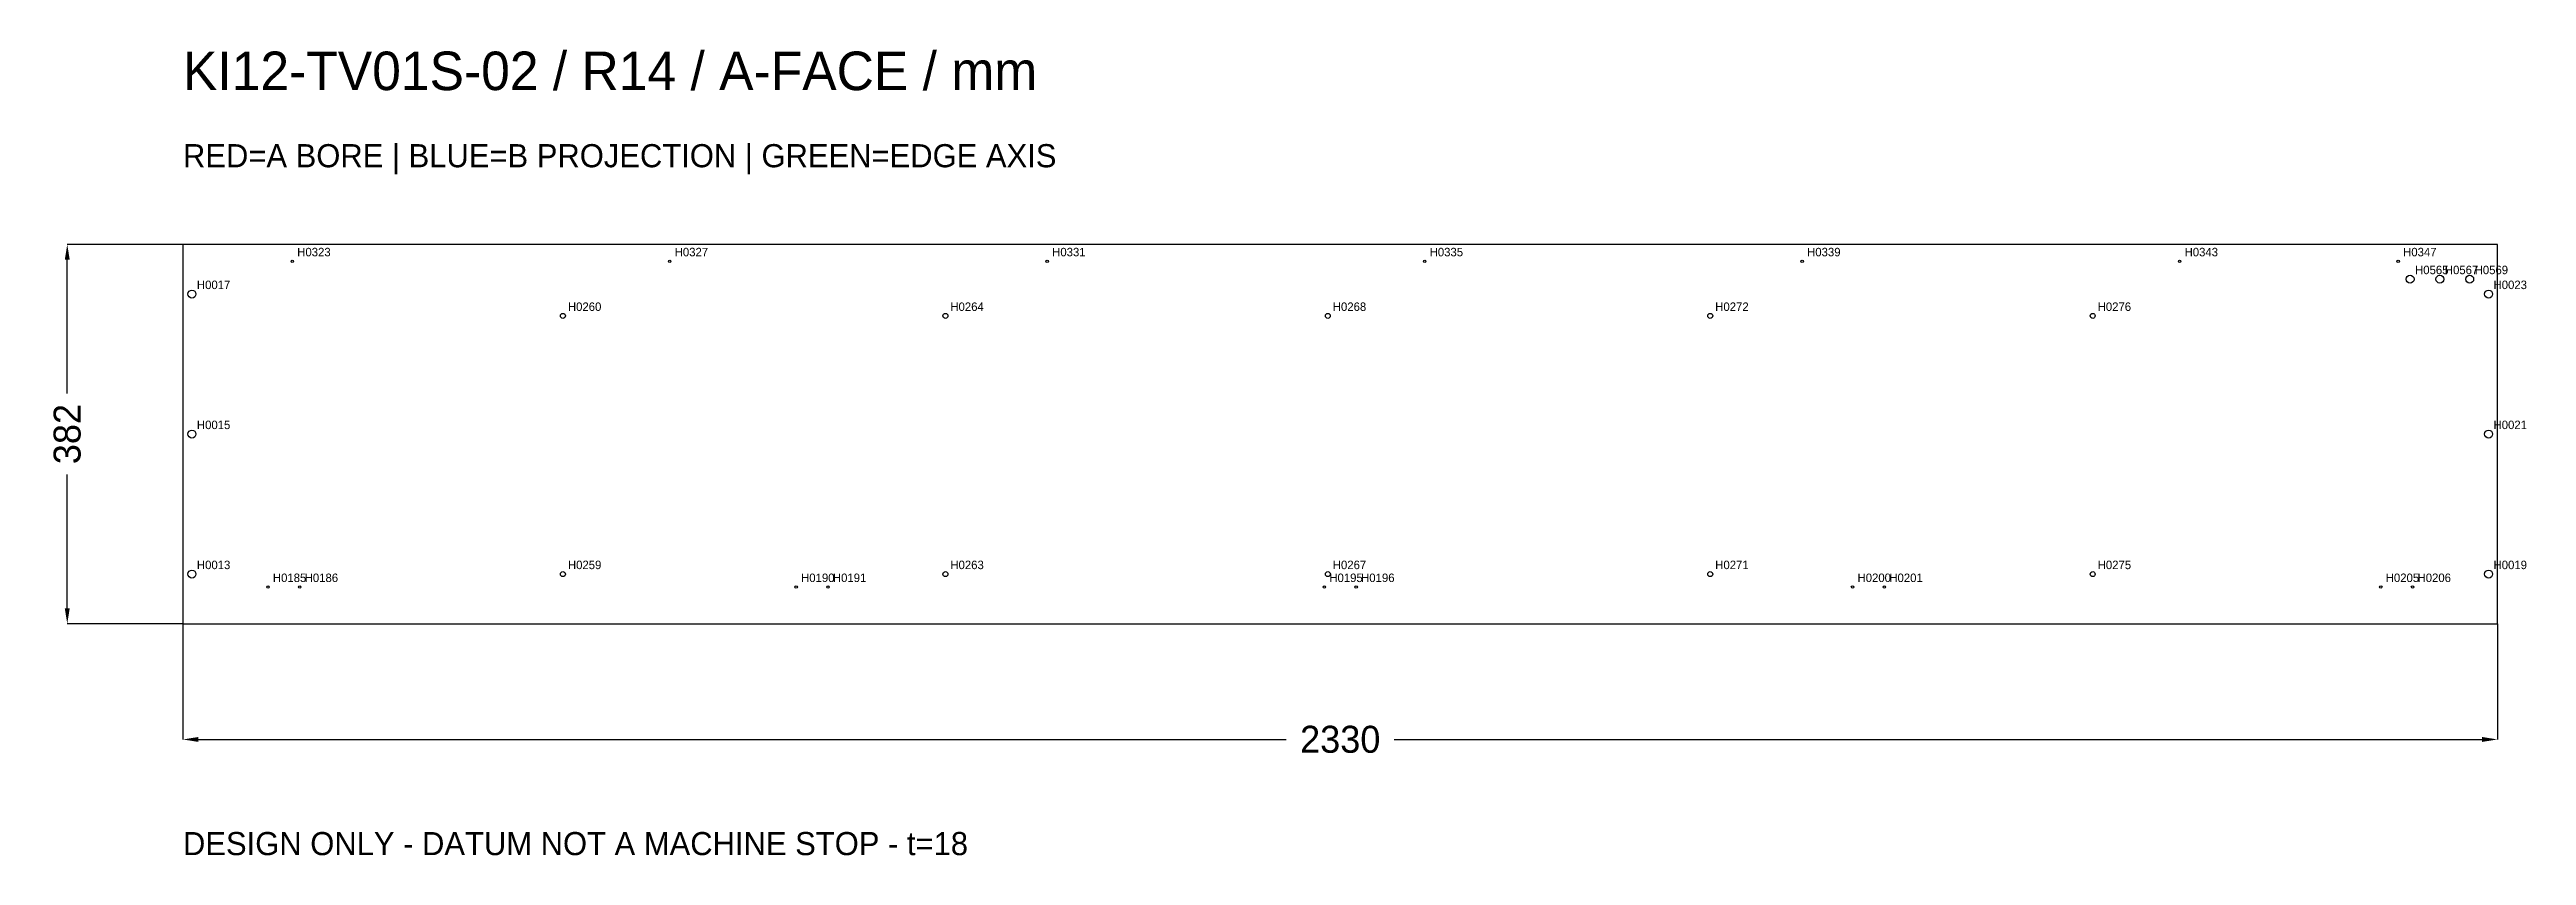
# Model space of a CAD drawing. Header units: millimetres. Extents: x -134 to 2359, y -233 to 578.
import ezdxf

# ---------------------------------------------------------------- set-up
doc = ezdxf.new("R2010")
doc.units = ezdxf.units.MM
for name, color, linetype in [('BORE_A', 1, 'Continuous'), ('CONTOUR', 7, 'Continuous'), ('TEXT', 7, 'Continuous')]:
    doc.layers.add(name, color=color, linetype=linetype)
doc.dimstyles.get("Standard").update_dxf_attribs({"dimtxt": 2.5, "dimasz": 2.5, "dimexe": 1.25, "dimexo": 0.625, "dimtad": 1, "dimcen": 2.5, "dimazin": 3, "dimtfac": 1, "dimtmove": 0, "dimatfit": 3})

# ---------------------------------------------------------------- blocks, each defined once
blk = doc.blocks.new('_CLOSEDFILLED')
at = {"color": 0, "linetype": 'BYBLOCK'}
blk.add_solid([(-1, 0.16), (0, 0), (-1, -0.16)], dxfattribs=at)
blk = doc.blocks.new('*D1')
at = {"color": 2}
for p, q in [((0, 0), (0, -116.5)), ((2330, 0), (2330, -116.5)), ((15.5, -116.5), (1110.6, -116.5)), ((1219.4, -116.5), (2314.5, -116.5))]:
    blk.add_line(p, q, dxfattribs=at)
at = {"layer": 'Defpoints'}
for p in [(0, 0), (2330, 0), (0, -116.5)]:
    blk.add_point(p, dxfattribs=at)
at = {"color": 2, "xscale": 15.533333333333335, "yscale": 15.533333333333335, "rotation": 180}
blk.add_blockref('_CLOSEDFILLED', (0, -116.5), dxfattribs=at)
at = {"color": 2, "xscale": 15.533333333333335, "yscale": 15.533333333333335}
blk.add_blockref('_CLOSEDFILLED', (2330, -116.5), dxfattribs=at)
at = {"color": 7, "insert": (1165, -116.5), "char_height": 27.18, "attachment_point": 5}
blk.add_mtext('2330', dxfattribs=at)
blk = doc.blocks.new('*D2')
at = {"color": 2}
for p, q in [((0, 382), (-116.5, 382)), ((-116.5, 231.8), (-116.5, 366.5)), ((-116.5, 15.5), (-116.5, 150.2)), ((0, 0), (-116.5, 0))]:
    blk.add_line(p, q, dxfattribs=at)
at = {"layer": 'Defpoints'}
for p in [(0, 382), (-116.5, 0), (0, 0)]:
    blk.add_point(p, dxfattribs=at)
at = {"color": 2, "xscale": 15.533333333333335, "yscale": 15.533333333333335}
for p, rotation in [((-116.5, 382), 90), ((-116.5, 0), 270)]:
    blk.add_blockref('_CLOSEDFILLED', p, dxfattribs=dict(at, rotation=rotation))
at = {"color": 7, "insert": (-116.5, 191), "char_height": 27.18, "attachment_point": 5, "rotation": 90}
blk.add_mtext('382', dxfattribs=at)

msp = doc.modelspace()

# ---------------------------------------------------------------- linework, layer by layer
at = {"layer": 'BORE_A'}
for centre, radius in [((110, 365), 1.25), ((490, 365), 1.25), ((870, 365), 1.25), ((1250, 365), 1.25), ((1630, 365), 1.25), ((2010, 365), 1.25), ((2230, 365), 1.25), ((2242, 347), 4), ((2272, 347), 4), ((2302, 347), 4), ((9, 332), 4), ((2321, 332), 4), ((382.5, 310), 2.5), ((767.5, 310), 2.5), ((1152.5, 310), 2.5), ((1537.5, 310), 2.5), ((1922.5, 310), 2.5), ((9, 191), 4), ((2321, 191), 4), ((9, 50), 4), ((382.5, 50), 2.5), ((767.5, 50), 2.5), ((1152.5, 50), 2.5), ((1537.5, 50), 2.5), ((1922.5, 50), 2.5), ((2321, 50), 4), ((85.5, 37), 1.25), ((117.5, 37), 1.25), ((617.25, 37), 1.25), ((649.25, 37), 1.25), ((1149, 37), 1.25), ((1181, 37), 1.25), ((1680.75, 37), 1.25), ((1712.75, 37), 1.25), ((2212.5, 37), 1.25), ((2244.5, 37), 1.25)]:
    msp.add_circle(centre, radius, dxfattribs=at)
at = {"layer": 'CONTOUR'}
msp.add_lwpolyline([(0, 0), (2330, 0), (2330, 382), (0, 382)], close=True, dxfattribs=at)

# ---------------------------------------------------------------- texts
at = {"layer": 'TEXT'}
for s, height, p in [('KI12-TV01S-02 / R14 / A-FACE / mm', 38.83333, (0, 537.333)), ('RED=A BORE | BLUE=B PROJECTION | GREEN=EDGE AXIS', 23.3, (0, 459.667)), ('H0323', 8.5433, (115, 370)), ('H0327', 8.5433, (495, 370)), ('H0331', 8.5433, (875, 370)), ('H0335', 8.5433, (1255, 370)), ('H0339', 8.5433, (1635, 370)), ('H0343', 8.5433, (2015, 370)), ('H0347', 8.5433, (2235, 370)), ('H0565', 8.5433, (2247, 352)), ('H0567', 8.5433, (2277, 352)), ('H0569', 8.5433, (2307, 352)), ('H0017', 8.5433, (14, 337)), ('H0023', 8.5433, (2326, 337)), ('H0260', 8.5433, (387.5, 315)), ('H0264', 8.5433, (772.5, 315)), ('H0268', 8.5433, (1157.5, 315)), ('H0272', 8.5433, (1542.5, 315)), ('H0276', 8.5433, (1927.5, 315)), ('H0015', 8.5433, (14, 196)), ('H0021', 8.5433, (2326, 196)), ('H0013', 8.5433, (14, 55)), ('H0185', 8.5433, (90.5, 42)), ('H0186', 8.5433, (122.5, 42)), ('H0259', 8.5433, (387.5, 55)), ('H0190', 8.5433, (622.25, 42)), ('H0191', 8.5433, (654.25, 42)), ('H0263', 8.5433, (772.5, 55)), ('H0195', 8.5433, (1154, 42)), ('H0267', 8.5433, (1157.5, 55)), ('H0196', 8.5433, (1186, 42)), ('H0271', 8.5433, (1542.5, 55)), ('H0200', 8.5433, (1685.75, 42)), ('H0201', 8.5433, (1717.75, 42)), ('H0275', 8.5433, (1927.5, 55)), ('H0205', 8.5433, (2217.5, 42)), ('H0206', 8.5433, (2249.5, 42)), ('H0019', 8.5433, (2326, 55)), ('DESIGN ONLY - DATUM NOT A MACHINE STOP - t=18', 23.3, (0, -233))]:
    msp.add_text(s, height=height, dxfattribs=at).set_placement(p)

# ---------------------------------------------------------------- dimensions: what is measured, and where the dimension line sits
dim = msp.add_linear_dim(base=(-116.5, 0), p1=(0, 0), p2=(0, 382), angle=90, dimstyle='Standard', override={"dimtxt": 27.183333, "dimasz": 15.533333, "dimdec": 2, "dimclrd": 2, "dimclre": 2, "dimclrt": 7})
dim.commit()
dim.dimension.update_dxf_attribs({"geometry": '*D2', "text_midpoint": (-116.5, 191)})
dim = msp.add_linear_dim(base=(0, -116.5), p1=(0, 0), p2=(2330, 0), dimstyle='Standard', override={"dimtxt": 27.183333, "dimasz": 15.533333, "dimdec": 2, "dimclrd": 2, "dimclre": 2, "dimclrt": 7})
dim.commit()
dim.dimension.update_dxf_attribs({"geometry": '*D1', "text_midpoint": (1165, -116.5)})

doc.saveas('drawing.dxf')
